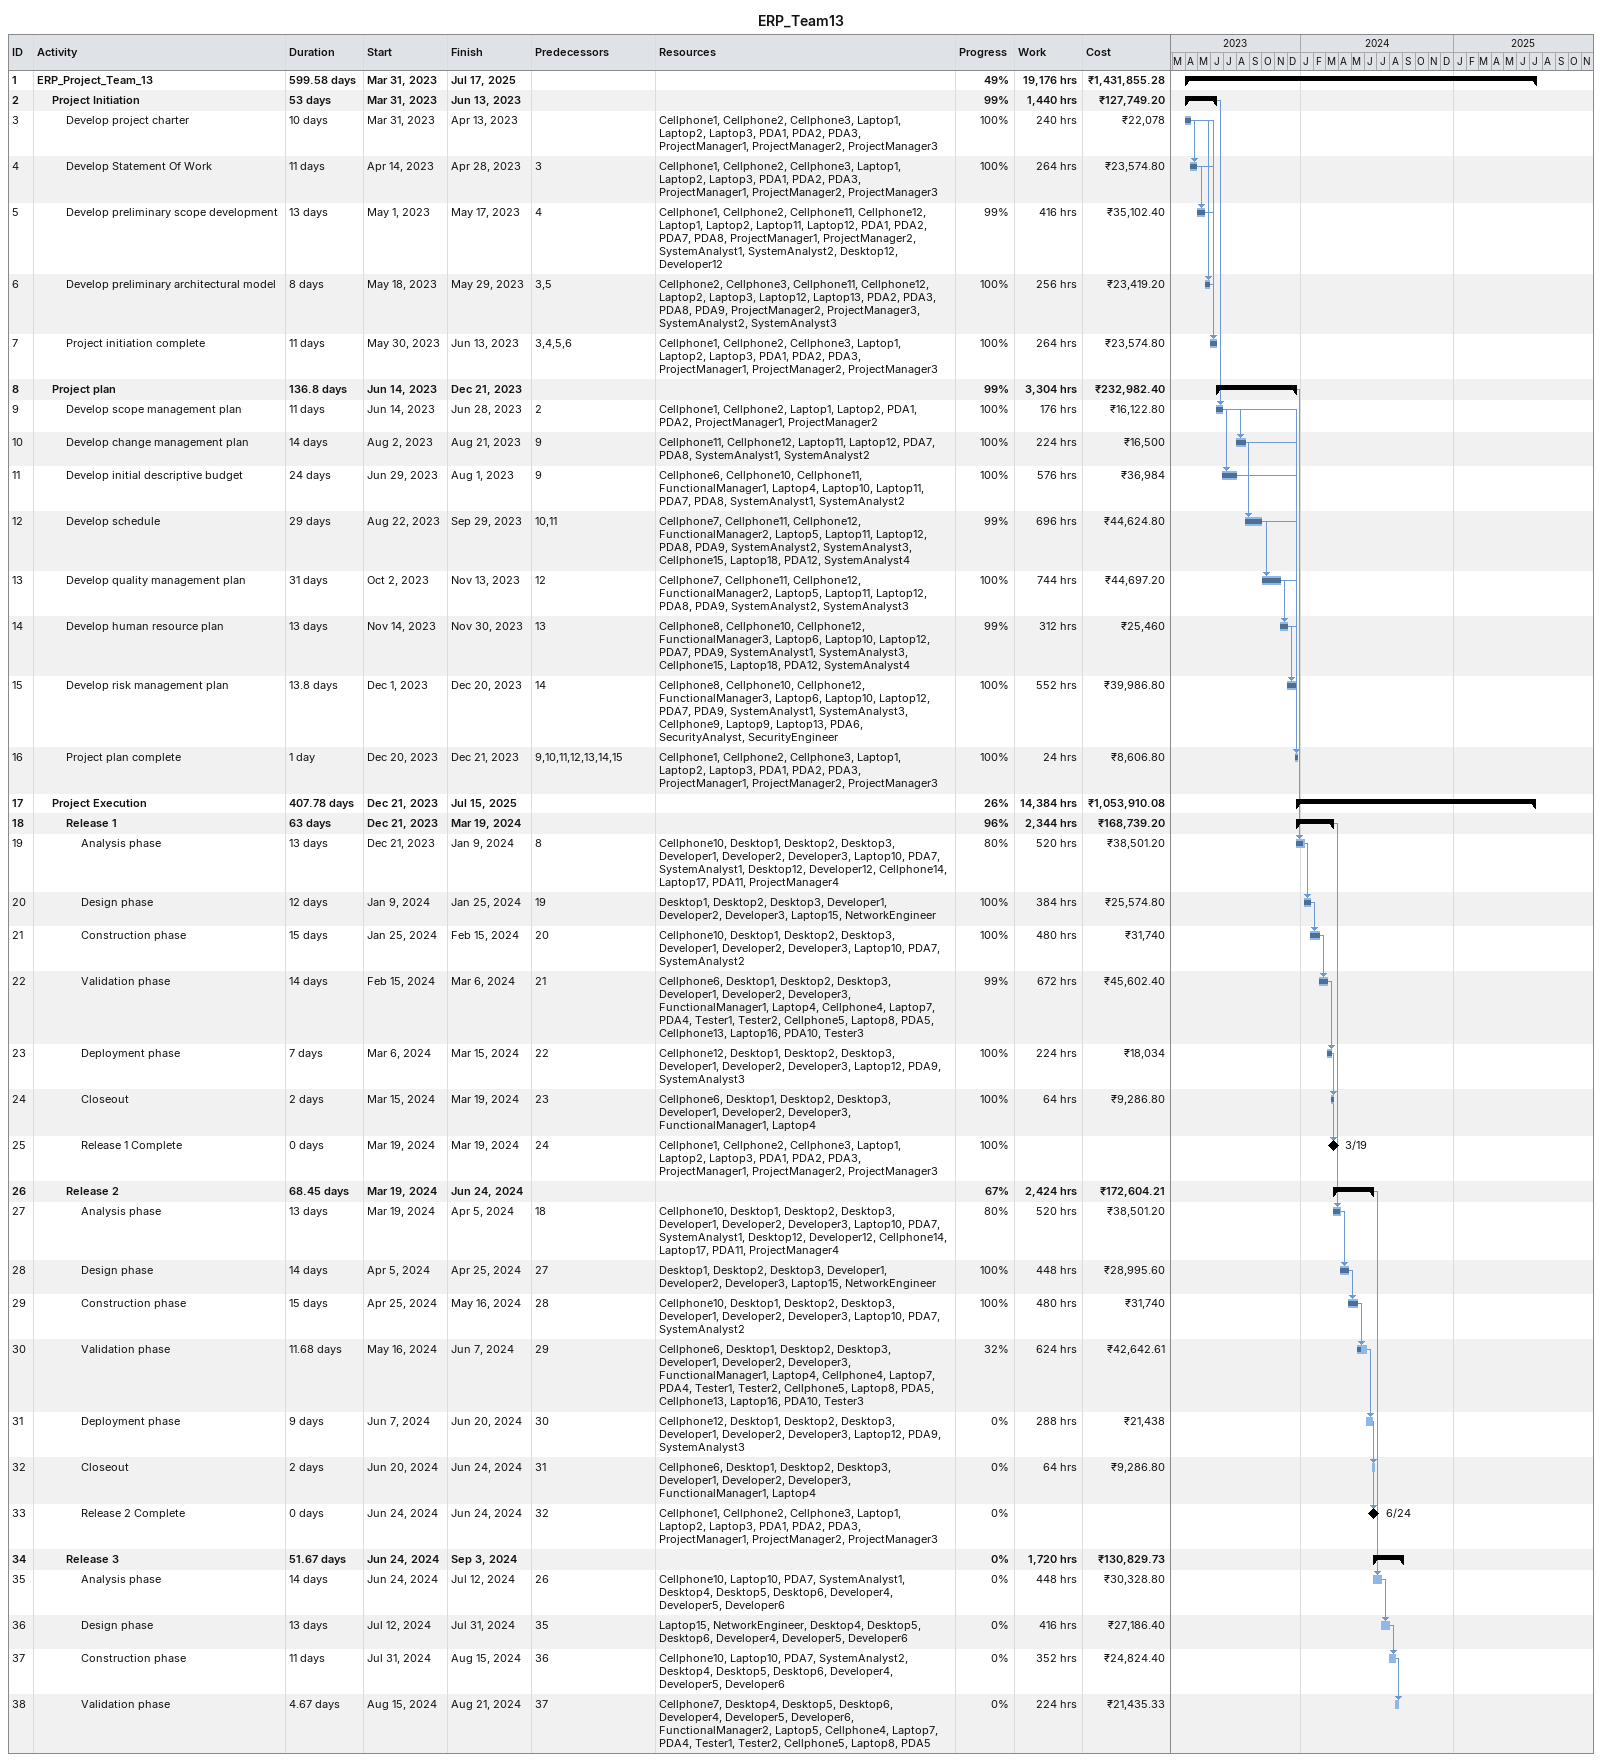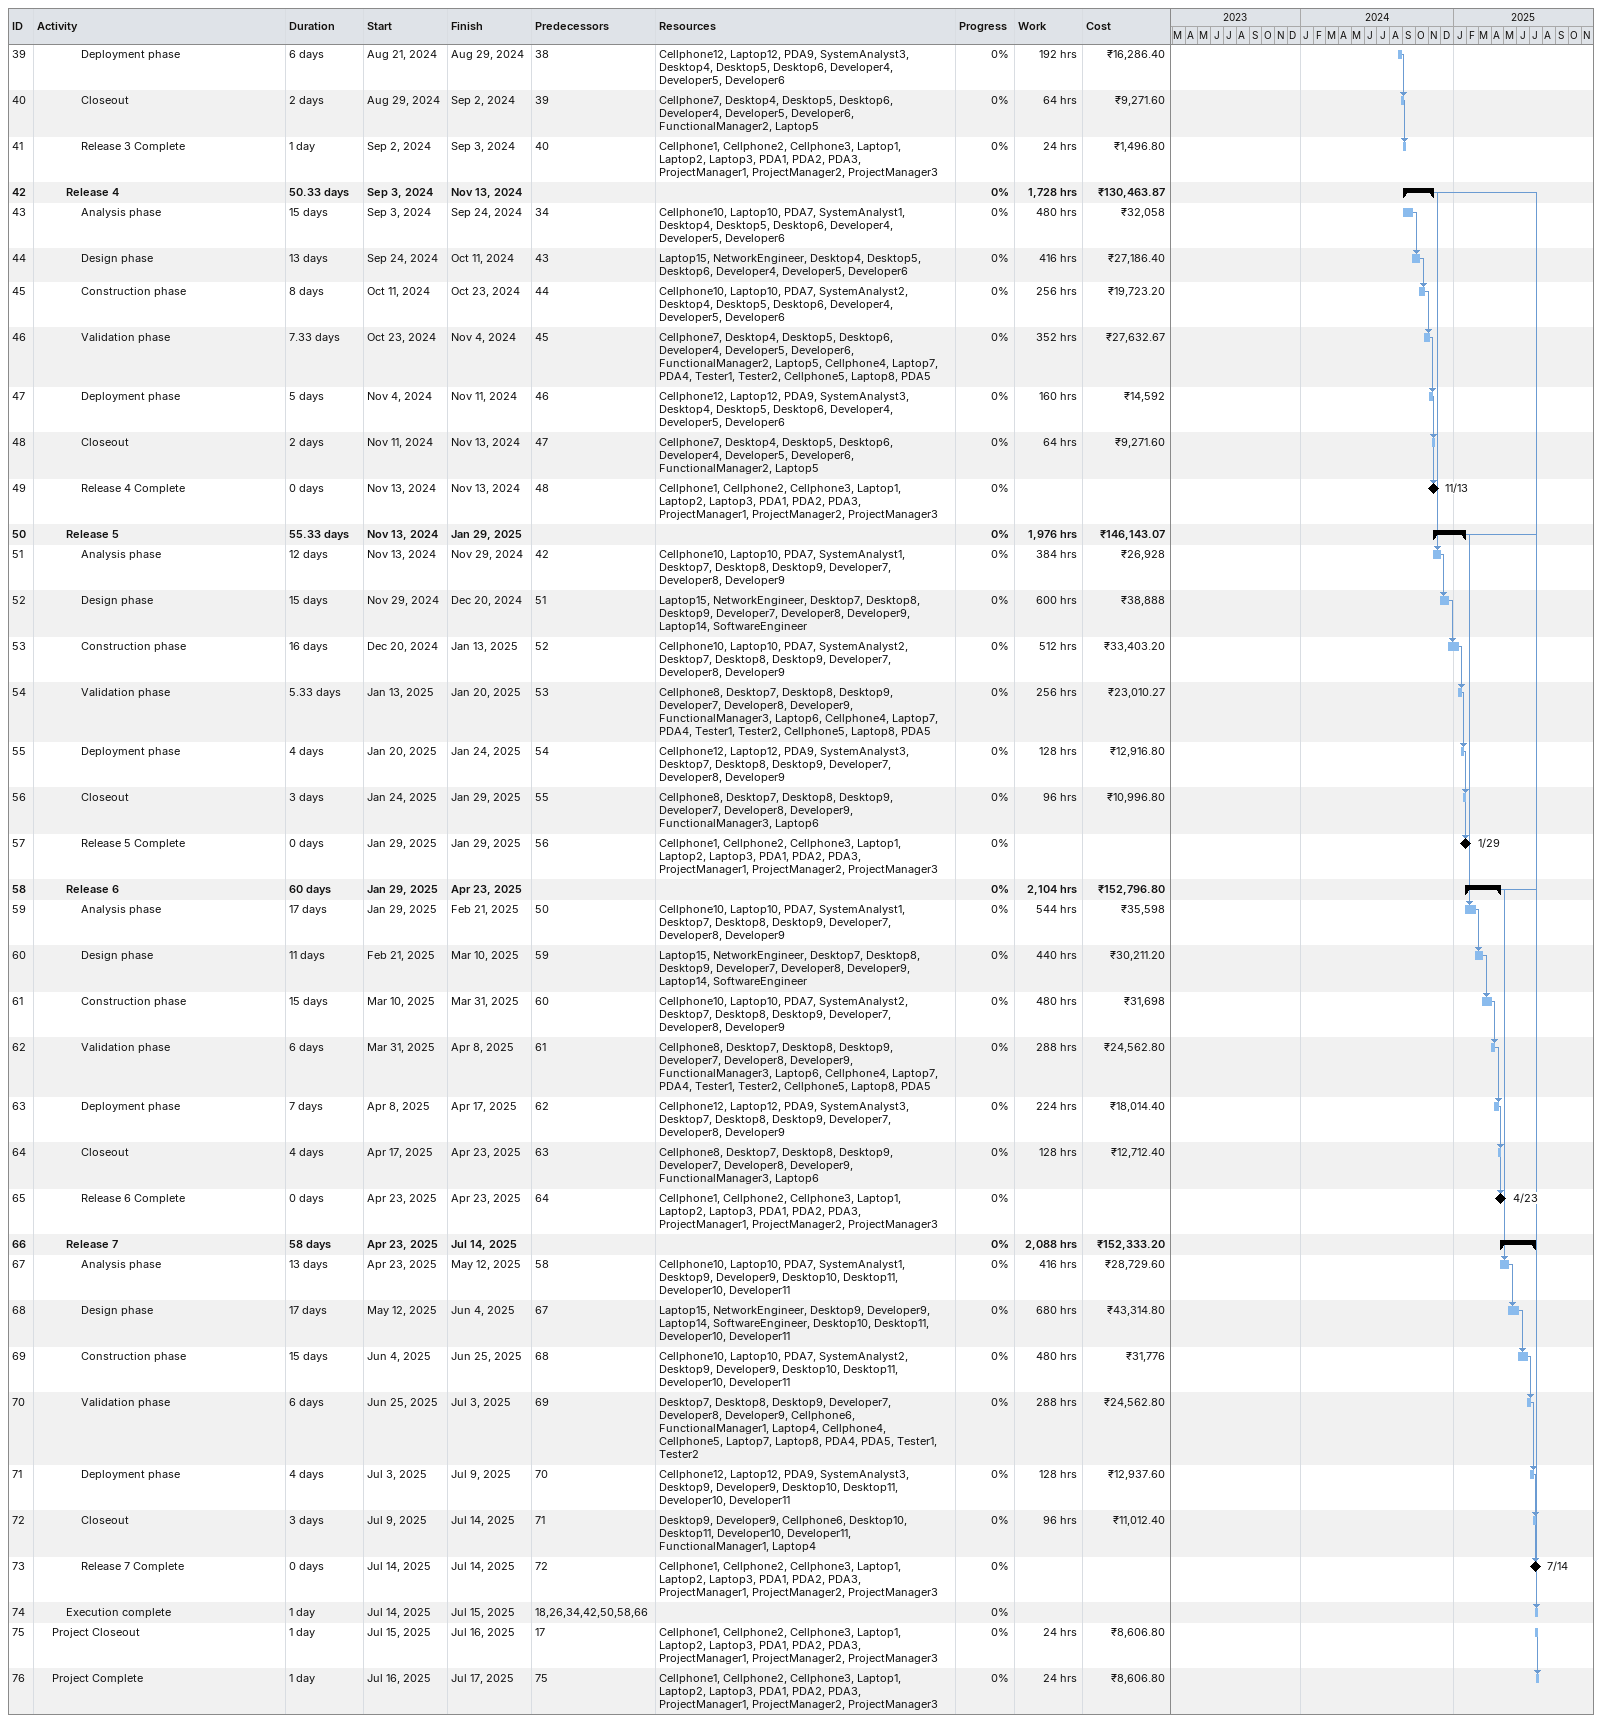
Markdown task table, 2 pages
ERP_Team13

| ID | Level | Task | Duration | Start | Finish | Predecessors | Resources | % complete | Work (h) | Cost (₹) |
|---|---|---|---|---|---|---|---|---|---|---|
| 1 | 1 | **ERP_Project_Team_13** | 599.58d | 2023-03-31 | 2025-07-17 |  |  | 49 | 19176 | 1431855.28 |
| 2 | 2 | **Project Initiation** | 53d | 2023-03-31 | 2023-06-13 |  |  | 99 | 1440 | 127749.20 |
| 3 | 3 | Develop project charter | 10d | 2023-03-31 | 2023-04-13 |  | Cellphone1, Cellphone2, Cellphone3, Laptop1, Laptop2, Laptop3, PDA1, PDA2, PDA3, ProjectManager1, ProjectManager2, ProjectManager3 | 100 | 240 | 22078 |
| 4 | 3 | Develop Statement Of Work | 11d | 2023-04-14 | 2023-04-28 | 3 | Cellphone1, Cellphone2, Cellphone3, Laptop1, Laptop2, Laptop3, PDA1, PDA2, PDA3, ProjectManager1, ProjectManager2, ProjectManager3 | 100 | 264 | 23574.80 |
| 5 | 3 | Develop preliminary scope development | 13d | 2023-05-01 | 2023-05-17 | 4 | Cellphone1, Cellphone2, Cellphone11, Cellphone12, Laptop1, Laptop2, Laptop11, Laptop12, PDA1, PDA2, PDA7, PDA8, ProjectManager1, ProjectManager2, SystemAnalyst1, SystemAnalyst2, Desktop12, Developer12 | 99 | 416 | 35102.40 |
| 6 | 3 | Develop preliminary architectural model | 8d | 2023-05-18 | 2023-05-29 | 3, 5 | Cellphone2, Cellphone3, Cellphone11, Cellphone12, Laptop2, Laptop3, Laptop12, Laptop13, PDA2, PDA3, PDA8, PDA9, ProjectManager2, ProjectManager3, SystemAnalyst2, SystemAnalyst3 | 100 | 256 | 23419.20 |
| 7 | 3 | Project initiation complete | 11d | 2023-05-30 | 2023-06-13 | 3, 4, 5, 6 | Cellphone1, Cellphone2, Cellphone3, Laptop1, Laptop2, Laptop3, PDA1, PDA2, PDA3, ProjectManager1, ProjectManager2, ProjectManager3 | 100 | 264 | 23574.80 |
| 8 | 2 | **Project plan** | 136.8d | 2023-06-14 | 2023-12-21 |  |  | 99 | 3304 | 232982.40 |
| 9 | 3 | Develop scope management plan | 11d | 2023-06-14 | 2023-06-28 | 2 | Cellphone1, Cellphone2, Laptop1, Laptop2, PDA1, PDA2, ProjectManager1, ProjectManager2 | 100 | 176 | 16122.80 |
| 10 | 3 | Develop change management plan | 14d | 2023-08-02 | 2023-08-21 | 9 | Cellphone11, Cellphone12, Laptop11, Laptop12, PDA7, PDA8, SystemAnalyst1, SystemAnalyst2 | 100 | 224 | 16500 |
| 11 | 3 | Develop initial descriptive budget | 24d | 2023-06-29 | 2023-08-01 | 9 | Cellphone6, Cellphone10, Cellphone11, FunctionalManager1, Laptop4, Laptop10, Laptop11, PDA7, PDA8, SystemAnalyst1, SystemAnalyst2 | 100 | 576 | 36984 |
| 12 | 3 | Develop schedule | 29d | 2023-08-22 | 2023-09-29 | 10, 11 | Cellphone7, Cellphone11, Cellphone12, FunctionalManager2, Laptop5, Laptop11, Laptop12, PDA8, PDA9, SystemAnalyst2, SystemAnalyst3, Cellphone15, Laptop18, PDA12, SystemAnalyst4 | 99 | 696 | 44624.80 |
| 13 | 3 | Develop quality management plan | 31d | 2023-10-02 | 2023-11-13 | 12 | Cellphone7, Cellphone11, Cellphone12, FunctionalManager2, Laptop5, Laptop11, Laptop12, PDA8, PDA9, SystemAnalyst2, SystemAnalyst3 | 100 | 744 | 44697.20 |
| 14 | 3 | Develop human resource plan | 13d | 2023-11-14 | 2023-11-30 | 13 | Cellphone8, Cellphone10, Cellphone12, FunctionalManager3, Laptop6, Laptop10, Laptop12, PDA7, PDA9, SystemAnalyst1, SystemAnalyst3, Cellphone15, Laptop18, PDA12, SystemAnalyst4 | 99 | 312 | 25460 |
| 15 | 3 | Develop risk management plan | 13.8d | 2023-12-01 | 2023-12-20 | 14 | Cellphone8, Cellphone10, Cellphone12, FunctionalManager3, Laptop6, Laptop10, Laptop12, PDA7, PDA9, SystemAnalyst1, SystemAnalyst3, Cellphone9, Laptop9, Laptop13, PDA6, SecurityAnalyst, SecurityEngineer | 100 | 552 | 39986.80 |
| 16 | 3 | Project plan complete | 1d | 2023-12-20 | 2023-12-21 | 9, 10, 11, 12, 13, 14, 15 | Cellphone1, Cellphone2, Cellphone3, Laptop1, Laptop2, Laptop3, PDA1, PDA2, PDA3, ProjectManager1, ProjectManager2, ProjectManager3 | 100 | 24 | 8606.80 |
| 17 | 2 | **Project Execution** | 407.78d | 2023-12-21 | 2025-07-15 |  |  | 26 | 14384 | 1053910.08 |
| 18 | 3 | **Release 1** | 63d | 2023-12-21 | 2024-03-19 |  |  | 96 | 2344 | 168739.20 |
| 19 | 4 | Analysis phase | 13d | 2023-12-21 | 2024-01-09 | 8 | Cellphone10, Desktop1, Desktop2, Desktop3, Developer1, Developer2, Developer3, Laptop10, PDA7, SystemAnalyst1, Desktop12, Developer12, Cellphone14, Laptop17, PDA11, ProjectManager4 | 80 | 520 | 38501.20 |
| 20 | 4 | Design phase | 12d | 2024-01-09 | 2024-01-25 | 19 | Desktop1, Desktop2, Desktop3, Developer1, Developer2, Developer3, Laptop15, NetworkEngineer | 100 | 384 | 25574.80 |
| 21 | 4 | Construction phase | 15d | 2024-01-25 | 2024-02-15 | 20 | Cellphone10, Desktop1, Desktop2, Desktop3, Developer1, Developer2, Developer3, Laptop10, PDA7, SystemAnalyst2 | 100 | 480 | 31740 |
| 22 | 4 | Validation phase | 14d | 2024-02-15 | 2024-03-06 | 21 | Cellphone6, Desktop1, Desktop2, Desktop3, Developer1, Developer2, Developer3, FunctionalManager1, Laptop4, Cellphone4, Laptop7, PDA4, Tester1, Tester2, Cellphone5, Laptop8, PDA5, Cellphone13, Laptop16, PDA10, Tester3 | 99 | 672 | 45602.40 |
| 23 | 4 | Deployment phase | 7d | 2024-03-06 | 2024-03-15 | 22 | Cellphone12, Desktop1, Desktop2, Desktop3, Developer1, Developer2, Developer3, Laptop12, PDA9, SystemAnalyst3 | 100 | 224 | 18034 |
| 24 | 4 | Closeout | 2d | 2024-03-15 | 2024-03-19 | 23 | Cellphone6, Desktop1, Desktop2, Desktop3, Developer1, Developer2, Developer3, FunctionalManager1, Laptop4 | 100 | 64 | 9286.80 |
| 25 | 4 | Release 1 Complete | 0d | 2024-03-19 | 2024-03-19 | 24 | Cellphone1, Cellphone2, Cellphone3, Laptop1, Laptop2, Laptop3, PDA1, PDA2, PDA3, ProjectManager1, ProjectManager2, ProjectManager3 | 100 |  |  |
| 26 | 3 | **Release 2** | 68.45d | 2024-03-19 | 2024-06-24 |  |  | 67 | 2424 | 172604.21 |
| 27 | 4 | Analysis phase | 13d | 2024-03-19 | 2024-04-05 | 18 | Cellphone10, Desktop1, Desktop2, Desktop3, Developer1, Developer2, Developer3, Laptop10, PDA7, SystemAnalyst1, Desktop12, Developer12, Cellphone14, Laptop17, PDA11, ProjectManager4 | 80 | 520 | 38501.20 |
| 28 | 4 | Design phase | 14d | 2024-04-05 | 2024-04-25 | 27 | Desktop1, Desktop2, Desktop3, Developer1, Developer2, Developer3, Laptop15, NetworkEngineer | 100 | 448 | 28995.60 |
| 29 | 4 | Construction phase | 15d | 2024-04-25 | 2024-05-16 | 28 | Cellphone10, Desktop1, Desktop2, Desktop3, Developer1, Developer2, Developer3, Laptop10, PDA7, SystemAnalyst2 | 100 | 480 | 31740 |
| 30 | 4 | Validation phase | 11.68d | 2024-05-16 | 2024-06-07 | 29 | Cellphone6, Desktop1, Desktop2, Desktop3, Developer1, Developer2, Developer3, FunctionalManager1, Laptop4, Cellphone4, Laptop7, PDA4, Tester1, Tester2, Cellphone5, Laptop8, PDA5, Cellphone13, Laptop16, PDA10, Tester3 | 32 | 624 | 42642.61 |
| 31 | 4 | Deployment phase | 9d | 2024-06-07 | 2024-06-20 | 30 | Cellphone12, Desktop1, Desktop2, Desktop3, Developer1, Developer2, Developer3, Laptop12, PDA9, SystemAnalyst3 | 0 | 288 | 21438 |
| 32 | 4 | Closeout | 2d | 2024-06-20 | 2024-06-24 | 31 | Cellphone6, Desktop1, Desktop2, Desktop3, Developer1, Developer2, Developer3, FunctionalManager1, Laptop4 | 0 | 64 | 9286.80 |
| 33 | 4 | Release 2 Complete | 0d | 2024-06-24 | 2024-06-24 | 32 | Cellphone1, Cellphone2, Cellphone3, Laptop1, Laptop2, Laptop3, PDA1, PDA2, PDA3, ProjectManager1, ProjectManager2, ProjectManager3 | 0 |  |  |
| 34 | 3 | **Release 3** | 51.67d | 2024-06-24 | 2024-09-03 |  |  | 0 | 1720 | 130829.73 |
| 35 | 4 | Analysis phase | 14d | 2024-06-24 | 2024-07-12 | 26 | Cellphone10, Laptop10, PDA7, SystemAnalyst1, Desktop4, Desktop5, Desktop6, Developer4, Developer5, Developer6 | 0 | 448 | 30328.80 |
| 36 | 4 | Design phase | 13d | 2024-07-12 | 2024-07-31 | 35 | Laptop15, NetworkEngineer, Desktop4, Desktop5, Desktop6, Developer4, Developer5, Developer6 | 0 | 416 | 27186.40 |
| 37 | 4 | Construction phase | 11d | 2024-07-31 | 2024-08-15 | 36 | Cellphone10, Laptop10, PDA7, SystemAnalyst2, Desktop4, Desktop5, Desktop6, Developer4, Developer5, Developer6 | 0 | 352 | 24824.40 |
| 38 | 4 | Validation phase | 4.67d | 2024-08-15 | 2024-08-21 | 37 | Cellphone7, Desktop4, Desktop5, Desktop6, Developer4, Developer5, Developer6, FunctionalManager2, Laptop5, Cellphone4, Laptop7, PDA4, Tester1, Tester2, Cellphone5, Laptop8, PDA5 | 0 | 224 | 21435.33 |
| 39 | 4 | Deployment phase | 6d | 2024-08-21 | 2024-08-29 | 38 | Cellphone12, Laptop12, PDA9, SystemAnalyst3, Desktop4, Desktop5, Desktop6, Developer4, Developer5, Developer6 | 0 | 192 | 16286.40 |
| 40 | 4 | Closeout | 2d | 2024-08-29 | 2024-09-02 | 39 | Cellphone7, Desktop4, Desktop5, Desktop6, Developer4, Developer5, Developer6, FunctionalManager2, Laptop5 | 0 | 64 | 9271.60 |
| 41 | 4 | Release 3 Complete | 1d | 2024-09-02 | 2024-09-03 | 40 | Cellphone1, Cellphone2, Cellphone3, Laptop1, Laptop2, Laptop3, PDA1, PDA2, PDA3, ProjectManager1, ProjectManager2, ProjectManager3 | 0 | 24 | 1496.80 |
| 42 | 3 | **Release 4** | 50.33d | 2024-09-03 | 2024-11-13 |  |  | 0 | 1728 | 130463.87 |
| 43 | 4 | Analysis phase | 15d | 2024-09-03 | 2024-09-24 | 34 | Cellphone10, Laptop10, PDA7, SystemAnalyst1, Desktop4, Desktop5, Desktop6, Developer4, Developer5, Developer6 | 0 | 480 | 32058 |
| 44 | 4 | Design phase | 13d | 2024-09-24 | 2024-10-11 | 43 | Laptop15, NetworkEngineer, Desktop4, Desktop5, Desktop6, Developer4, Developer5, Developer6 | 0 | 416 | 27186.40 |
| 45 | 4 | Construction phase | 8d | 2024-10-11 | 2024-10-23 | 44 | Cellphone10, Laptop10, PDA7, SystemAnalyst2, Desktop4, Desktop5, Desktop6, Developer4, Developer5, Developer6 | 0 | 256 | 19723.20 |
| 46 | 4 | Validation phase | 7.33d | 2024-10-23 | 2024-11-04 | 45 | Cellphone7, Desktop4, Desktop5, Desktop6, Developer4, Developer5, Developer6, FunctionalManager2, Laptop5, Cellphone4, Laptop7, PDA4, Tester1, Tester2, Cellphone5, Laptop8, PDA5 | 0 | 352 | 27632.67 |
| 47 | 4 | Deployment phase | 5d | 2024-11-04 | 2024-11-11 | 46 | Cellphone12, Laptop12, PDA9, SystemAnalyst3, Desktop4, Desktop5, Desktop6, Developer4, Developer5, Developer6 | 0 | 160 | 14592 |
| 48 | 4 | Closeout | 2d | 2024-11-11 | 2024-11-13 | 47 | Cellphone7, Desktop4, Desktop5, Desktop6, Developer4, Developer5, Developer6, FunctionalManager2, Laptop5 | 0 | 64 | 9271.60 |
| 49 | 4 | Release 4 Complete | 0d | 2024-11-13 | 2024-11-13 | 48 | Cellphone1, Cellphone2, Cellphone3, Laptop1, Laptop2, Laptop3, PDA1, PDA2, PDA3, ProjectManager1, ProjectManager2, ProjectManager3 | 0 |  |  |
| 50 | 3 | **Release 5** | 55.33d | 2024-11-13 | 2025-01-29 |  |  | 0 | 1976 | 146143.07 |
| 51 | 4 | Analysis phase | 12d | 2024-11-13 | 2024-11-29 | 42 | Cellphone10, Laptop10, PDA7, SystemAnalyst1, Desktop7, Desktop8, Desktop9, Developer7, Developer8, Developer9 | 0 | 384 | 26928 |
| 52 | 4 | Design phase | 15d | 2024-11-29 | 2024-12-20 | 51 | Laptop15, NetworkEngineer, Desktop7, Desktop8, Desktop9, Developer7, Developer8, Developer9, Laptop14, SoftwareEngineer | 0 | 600 | 38888 |
| 53 | 4 | Construction phase | 16d | 2024-12-20 | 2025-01-13 | 52 | Cellphone10, Laptop10, PDA7, SystemAnalyst2, Desktop7, Desktop8, Desktop9, Developer7, Developer8, Developer9 | 0 | 512 | 33403.20 |
| 54 | 4 | Validation phase | 5.33d | 2025-01-13 | 2025-01-20 | 53 | Cellphone8, Desktop7, Desktop8, Desktop9, Developer7, Developer8, Developer9, FunctionalManager3, Laptop6, Cellphone4, Laptop7, PDA4, Tester1, Tester2, Cellphone5, Laptop8, PDA5 | 0 | 256 | 23010.27 |
| 55 | 4 | Deployment phase | 4d | 2025-01-20 | 2025-01-24 | 54 | Cellphone12, Laptop12, PDA9, SystemAnalyst3, Desktop7, Desktop8, Desktop9, Developer7, Developer8, Developer9 | 0 | 128 | 12916.80 |
| 56 | 4 | Closeout | 3d | 2025-01-24 | 2025-01-29 | 55 | Cellphone8, Desktop7, Desktop8, Desktop9, Developer7, Developer8, Developer9, FunctionalManager3, Laptop6 | 0 | 96 | 10996.80 |
| 57 | 4 | Release 5 Complete | 0d | 2025-01-29 | 2025-01-29 | 56 | Cellphone1, Cellphone2, Cellphone3, Laptop1, Laptop2, Laptop3, PDA1, PDA2, PDA3, ProjectManager1, ProjectManager2, ProjectManager3 | 0 |  |  |
| 58 | 3 | **Release 6** | 60d | 2025-01-29 | 2025-04-23 |  |  | 0 | 2104 | 152796.80 |
| 59 | 4 | Analysis phase | 17d | 2025-01-29 | 2025-02-21 | 50 | Cellphone10, Laptop10, PDA7, SystemAnalyst1, Desktop7, Desktop8, Desktop9, Developer7, Developer8, Developer9 | 0 | 544 | 35598 |
| 60 | 4 | Design phase | 11d | 2025-02-21 | 2025-03-10 | 59 | Laptop15, NetworkEngineer, Desktop7, Desktop8, Desktop9, Developer7, Developer8, Developer9, Laptop14, SoftwareEngineer | 0 | 440 | 30211.20 |
| 61 | 4 | Construction phase | 15d | 2025-03-10 | 2025-03-31 | 60 | Cellphone10, Laptop10, PDA7, SystemAnalyst2, Desktop7, Desktop8, Desktop9, Developer7, Developer8, Developer9 | 0 | 480 | 31698 |
| 62 | 4 | Validation phase | 6d | 2025-03-31 | 2025-04-08 | 61 | Cellphone8, Desktop7, Desktop8, Desktop9, Developer7, Developer8, Developer9, FunctionalManager3, Laptop6, Cellphone4, Laptop7, PDA4, Tester1, Tester2, Cellphone5, Laptop8, PDA5 | 0 | 288 | 24562.80 |
| 63 | 4 | Deployment phase | 7d | 2025-04-08 | 2025-04-17 | 62 | Cellphone12, Laptop12, PDA9, SystemAnalyst3, Desktop7, Desktop8, Desktop9, Developer7, Developer8, Developer9 | 0 | 224 | 18014.40 |
| 64 | 4 | Closeout | 4d | 2025-04-17 | 2025-04-23 | 63 | Cellphone8, Desktop7, Desktop8, Desktop9, Developer7, Developer8, Developer9, FunctionalManager3, Laptop6 | 0 | 128 | 12712.40 |
| 65 | 4 | Release 6 Complete | 0d | 2025-04-23 | 2025-04-23 | 64 | Cellphone1, Cellphone2, Cellphone3, Laptop1, Laptop2, Laptop3, PDA1, PDA2, PDA3, ProjectManager1, ProjectManager2, ProjectManager3 | 0 |  |  |
| 66 | 3 | **Release 7** | 58d | 2025-04-23 | 2025-07-14 |  |  | 0 | 2088 | 152333.20 |
| 67 | 4 | Analysis phase | 13d | 2025-04-23 | 2025-05-12 | 58 | Cellphone10, Laptop10, PDA7, SystemAnalyst1, Desktop9, Developer9, Desktop10, Desktop11, Developer10, Developer11 | 0 | 416 | 28729.60 |
| 68 | 4 | Design phase | 17d | 2025-05-12 | 2025-06-04 | 67 | Laptop15, NetworkEngineer, Desktop9, Developer9, Laptop14, SoftwareEngineer, Desktop10, Desktop11, Developer10, Developer11 | 0 | 680 | 43314.80 |
| 69 | 4 | Construction phase | 15d | 2025-06-04 | 2025-06-25 | 68 | Cellphone10, Laptop10, PDA7, SystemAnalyst2, Desktop9, Developer9, Desktop10, Desktop11, Developer10, Developer11 | 0 | 480 | 31776 |
| 70 | 4 | Validation phase | 6d | 2025-06-25 | 2025-07-03 | 69 | Desktop7, Desktop8, Desktop9, Developer7, Developer8, Developer9, Cellphone6, FunctionalManager1, Laptop4, Cellphone4, Cellphone5, Laptop7, Laptop8, PDA4, PDA5, Tester1, Tester2 | 0 | 288 | 24562.80 |
| 71 | 4 | Deployment phase | 4d | 2025-07-03 | 2025-07-09 | 70 | Cellphone12, Laptop12, PDA9, SystemAnalyst3, Desktop9, Developer9, Desktop10, Desktop11, Developer10, Developer11 | 0 | 128 | 12937.60 |
| 72 | 4 | Closeout | 3d | 2025-07-09 | 2025-07-14 | 71 | Desktop9, Developer9, Cellphone6, Desktop10, Desktop11, Developer10, Developer11, FunctionalManager1, Laptop4 | 0 | 96 | 11012.40 |
| 73 | 4 | Release 7 Complete | 0d | 2025-07-14 | 2025-07-14 | 72 | Cellphone1, Cellphone2, Cellphone3, Laptop1, Laptop2, Laptop3, PDA1, PDA2, PDA3, ProjectManager1, ProjectManager2, ProjectManager3 | 0 |  |  |
| 74 | 3 | Execution complete | 1d | 2025-07-14 | 2025-07-15 | 18, 26, 34, 42, 50, 58, 66 |  | 0 |  |  |
| 75 | 2 | Project Closeout | 1d | 2025-07-15 | 2025-07-16 | 17 | Cellphone1, Cellphone2, Cellphone3, Laptop1, Laptop2, Laptop3, PDA1, PDA2, PDA3, ProjectManager1, ProjectManager2, ProjectManager3 | 0 | 24 | 8606.80 |
| 76 | 2 | Project Complete | 1d | 2025-07-16 | 2025-07-17 | 75 | Cellphone1, Cellphone2, Cellphone3, Laptop1, Laptop2, Laptop3, PDA1, PDA2, PDA3, ProjectManager1, ProjectManager2, ProjectManager3 | 0 | 24 | 8606.80 |
